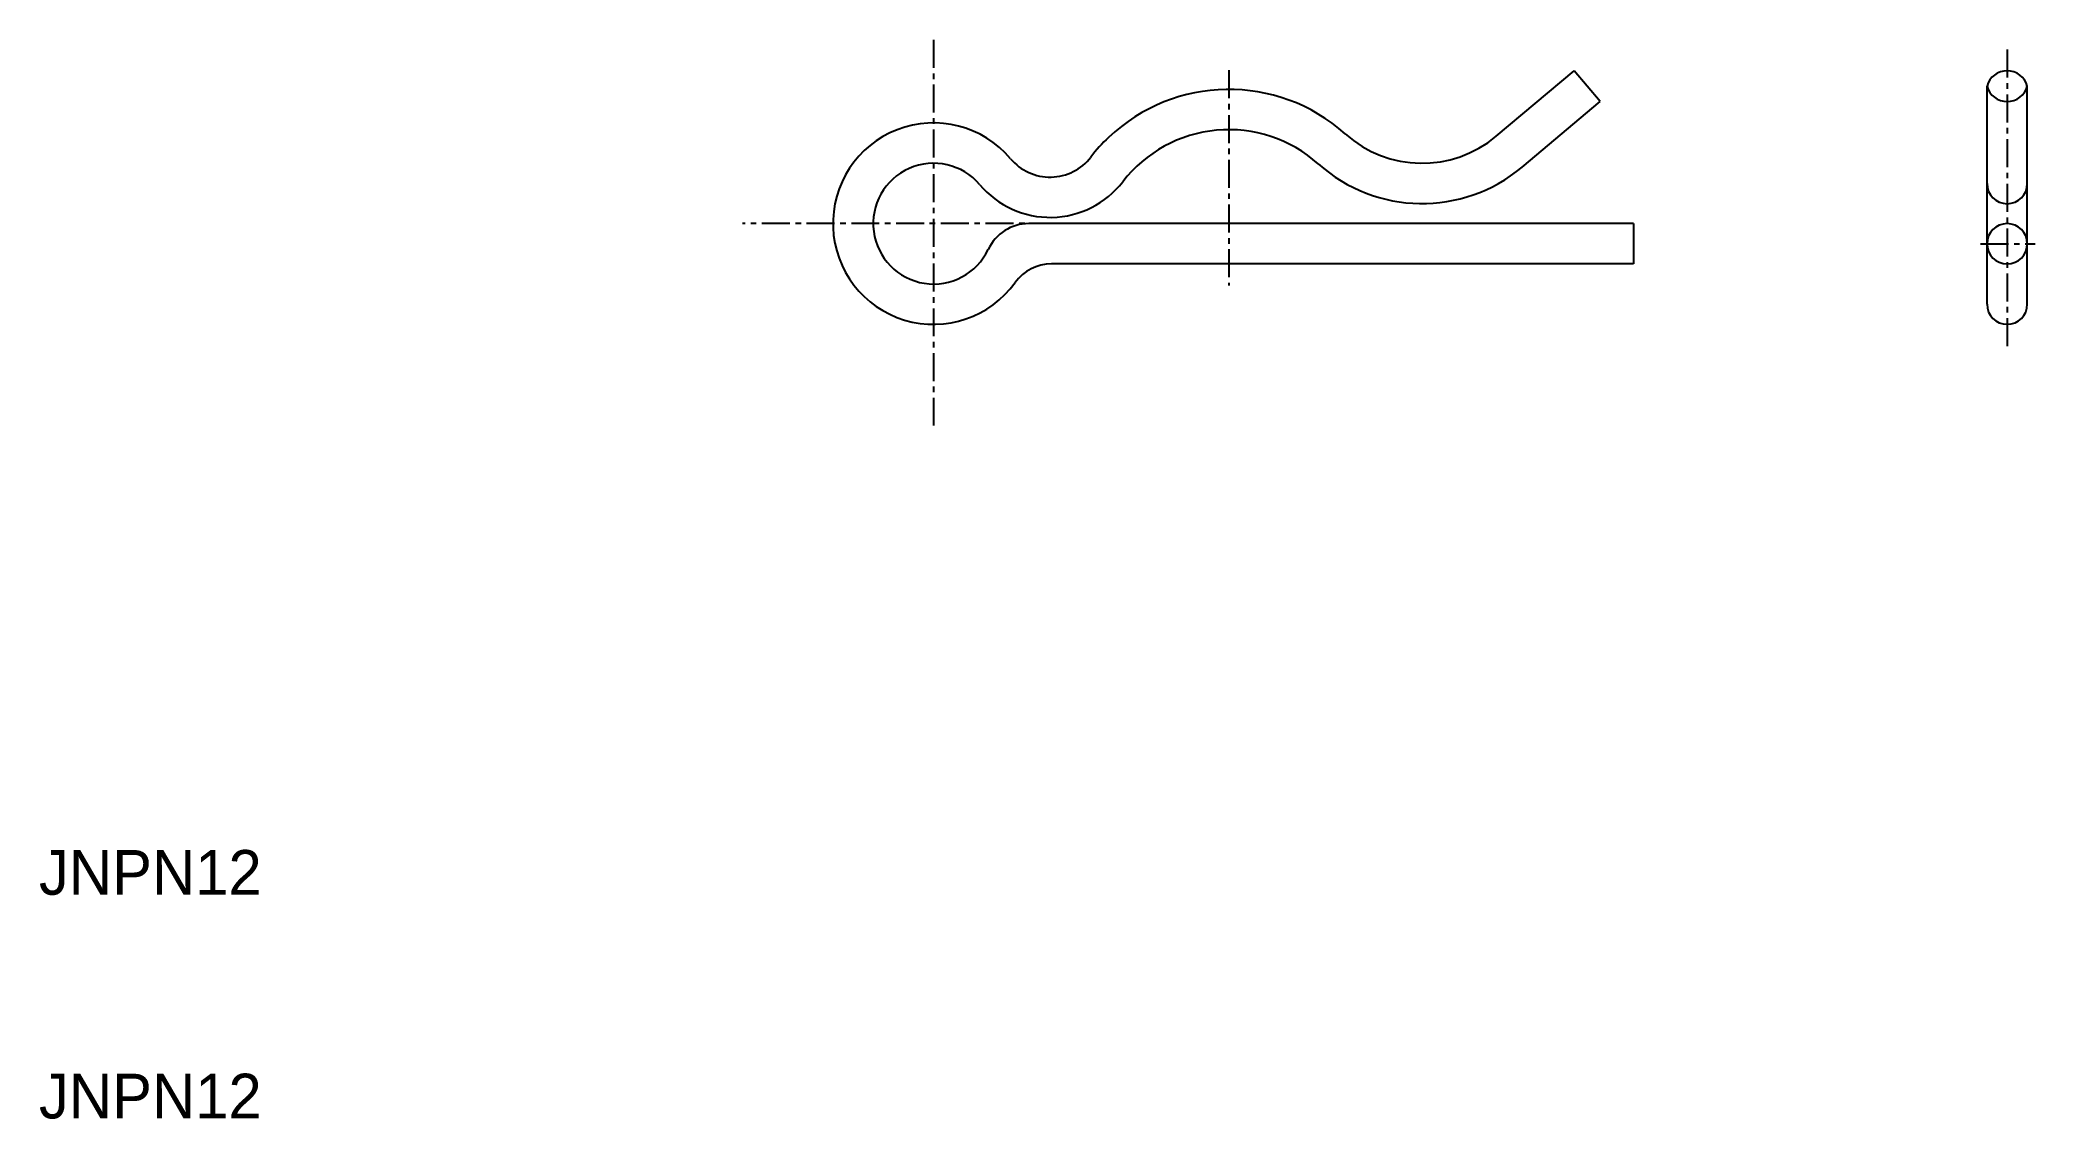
# Model space of a CAD drawing. Extents: x 10 to 99.2, y 10 to 58.2.
import ezdxf

# ---------------------------------------------------------------- set-up
doc = ezdxf.new("R2010")
doc.units = 0
doc.linetypes.add('CENTER', pattern=[2, 1.25, -0.25, 0.25, -0.25])
doc.layers.get('0').update_dxf_attribs({"linetype": 'CONTINUOUS'})
doc.layers.add('CENTER', color=1, linetype='CENTER')

msp = doc.modelspace()

# ---------------------------------------------------------------- linework, layer by layer
at = {"color": 7, "linetype": 'CONTINUOUS'}
for p, q in [((75.152641, 53.906312), (78.642982, 56.835057)), ((79.8, 55.456177), (78.642982, 56.835057)), ((76.309659, 52.527432), (79.8, 55.456177)), ((97.1, 46.4), (97.1, 56.145617)), ((98.9, 46.4), (98.9, 56.145617)), ((81.3, 50), (54.253234, 50)), ((81.3, 50), (81.3, 48.2)), ((81.3, 48.2), (55.273519, 48.2))]:
    msp.add_line(p, q, dxfattribs=at)
for centre, radius, start, end in [((98, 55.902903), 0.932153, 15.092561, 164.907439), ((63.2, 48.2), 7.8, 48.184435, 133.566188), ((98, 56.38833), 0.932153, 195.092561, 344.907439), ((50, 50), 4.5, 40.139532, 324.224177), ((61.296828, 49.919283), 5.246184, 131.446052, 144.366063), ((63.2, 48.2), 6, 48.184435, 142.245927), ((71.838325, 57.85616), 5.15616, 228.184435, 310), ((50, 50), 2.7, 40.139532, 334.815663), ((55.206324, 54.390274), 2.31031, 220.139532, 322.245927), ((71.838325, 57.85616), 6.95616, 228.184435, 310), ((55.206324, 54.390274), 4.11031, 220.139532, 322.245927), ((98, 51.79099), 0.9, 180, 0), ((54.253234, 48), 2, 90, 154.815663), ((98, 49.1), 0.9, 0, 180), ((98, 49.1), 0.9, 180, 0), ((55.273519, 46.2), 2, 90, 144.224177), ((98, 46.4), 0.9, 180, 0)]:
    msp.add_arc(centre, radius, start, end, dxfattribs=at)
at = {"layer": 'CENTER', "color": 1, "linetype": 'CENTER'}
for p, q in [((50, 58.212668), (50, 40.97561)), ((98, 57.776635), (98, 44.334506)), ((63.2, 56.854168), (63.2, 47.241852)), ((57.572181, 50), (41.450339, 50)), ((96.806511, 49.1), (99.248792, 49.1))]:
    msp.add_line(p, q, dxfattribs=at)

# ---------------------------------------------------------------- texts
at = {"color": 7, "linetype": 'CONTINUOUS'}
for p in [(10, 20), (10, 10)]:
    msp.add_text('JNPN12', height=2, dxfattribs=at).set_placement(p)

doc.saveas('drawing.dxf')
